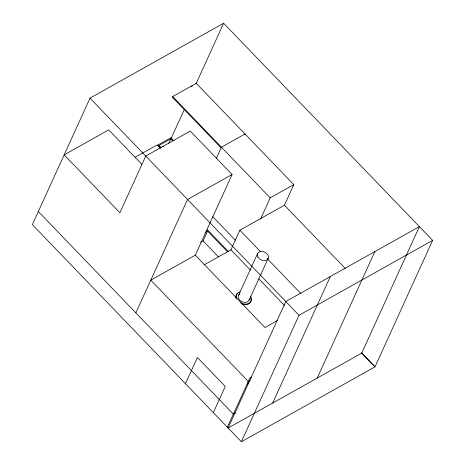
<?xml version="1.0" encoding="UTF-8"?>
<svg xmlns="http://www.w3.org/2000/svg" width="465" height="465" viewBox="0 0 465 465"><rect width="100%" height="100%" fill="white"/><g stroke="black" fill="none" stroke-linecap="round" stroke-linejoin="round"><path stroke-width="0.7" d="M90.001 98.15L32.358 224.636L241.376 441.75L374.999 366.85L432.642 240.364L223.624 23.25L90.001 98.15L299.018 315.264L241.376 441.75M203.943 264.957L230.919 249.833L239.864 230.192L284.411 205.228L293.793 184.64L196.253 83.316L172.666 96.54L172.37 97.191L221.137 147.853M168.766 143.458L170.864 138.855L172.858 140.924M171.079 138.558L184.268 109.618M195.951 83.973L223.624 23.25M135.867 312.864L187.54 199.468L232.082 174.503L190.278 131.078L145.737 156.048L119.9 212.749L64.158 154.851L108.705 129.886L141.842 164.308M216.341 158.385L221.439 147.196L245.02 133.978L244.724 134.635M227.35 427.178L248.322 381.445L150.782 280.128L195.323 255.163L232.082 174.503M200.589 242.294L203.095 240.893L207.57 231.07L227.397 251.67M185.454 383.666L197.387 357.475L225.258 386.427L213.325 412.612M260.824 218.445L270.206 197.858L293.793 184.64M238.411 295.618L257.494 253.745M249.147 300.076L268.235 258.203M272.676 403.033L330.319 276.547M317.217 378.068L374.86 251.582M361.758 353.104L419.401 226.618L285.777 301.512L228.135 427.998L361.758 353.104L374.999 366.85L361.526 352.772M190.987 86.757L192.231 86.06M135.158 157.263L157.205 144.906L160.222 148.039M170.864 138.855L159.088 145.452L161.088 147.521M206.355 230.64L207.611 229.931L228.344 251.466M205.065 232.477L207.57 231.07M277.547 320.501L264.998 327.534L195.323 255.163M299.018 315.264L432.642 240.364M251.734 377.074L249.833 378.138L247.02 384.317L248.281 383.608M248.322 381.445L250.222 380.382M235.831 412.688L233.314 414.088L38.328 211.54M284.411 205.228L345.245 268.421M172.666 96.54L270.206 197.858M173.927 140.849L170.911 137.71L157.652 145.144L160.669 148.277M239.864 230.192L260.417 251.542M267.433 258.831L301.018 293.717M212.72 216.713L235.348 240.213M230.919 249.833L250.466 270.142M258.988 278.994L284.551 305.546M203.095 240.893L218.457 256.854M250.885 298.408A7.957 5.847 24.5 0 1 242.044 304.215M235.941 298.053A7.957 5.847 24.5 0 1 237.708 293.427M250.449 296.141A7.957 5.847 24.5 0 1 249.333 303.081A7.957 5.847 24.5 0 1 240.452 302.703M236.813 299.03A7.957 5.847 24.5 0 1 240.062 291.828M249.362 298.966A5.818 4.272 24.5 0 1 241.568 301.523A5.818 4.272 24.5 0 1 239.894 293.921M162.86 146.754A2.122 0.68 -43.9 0 1 163.529 146.498M257.988 257.226A5.818 4.272 24.5 0 0 267.654 259.162A5.818 4.272 24.5 0 0 262.946 251.536A5.818 4.272 24.5 0 0 257.988 257.226"/></g></svg>
